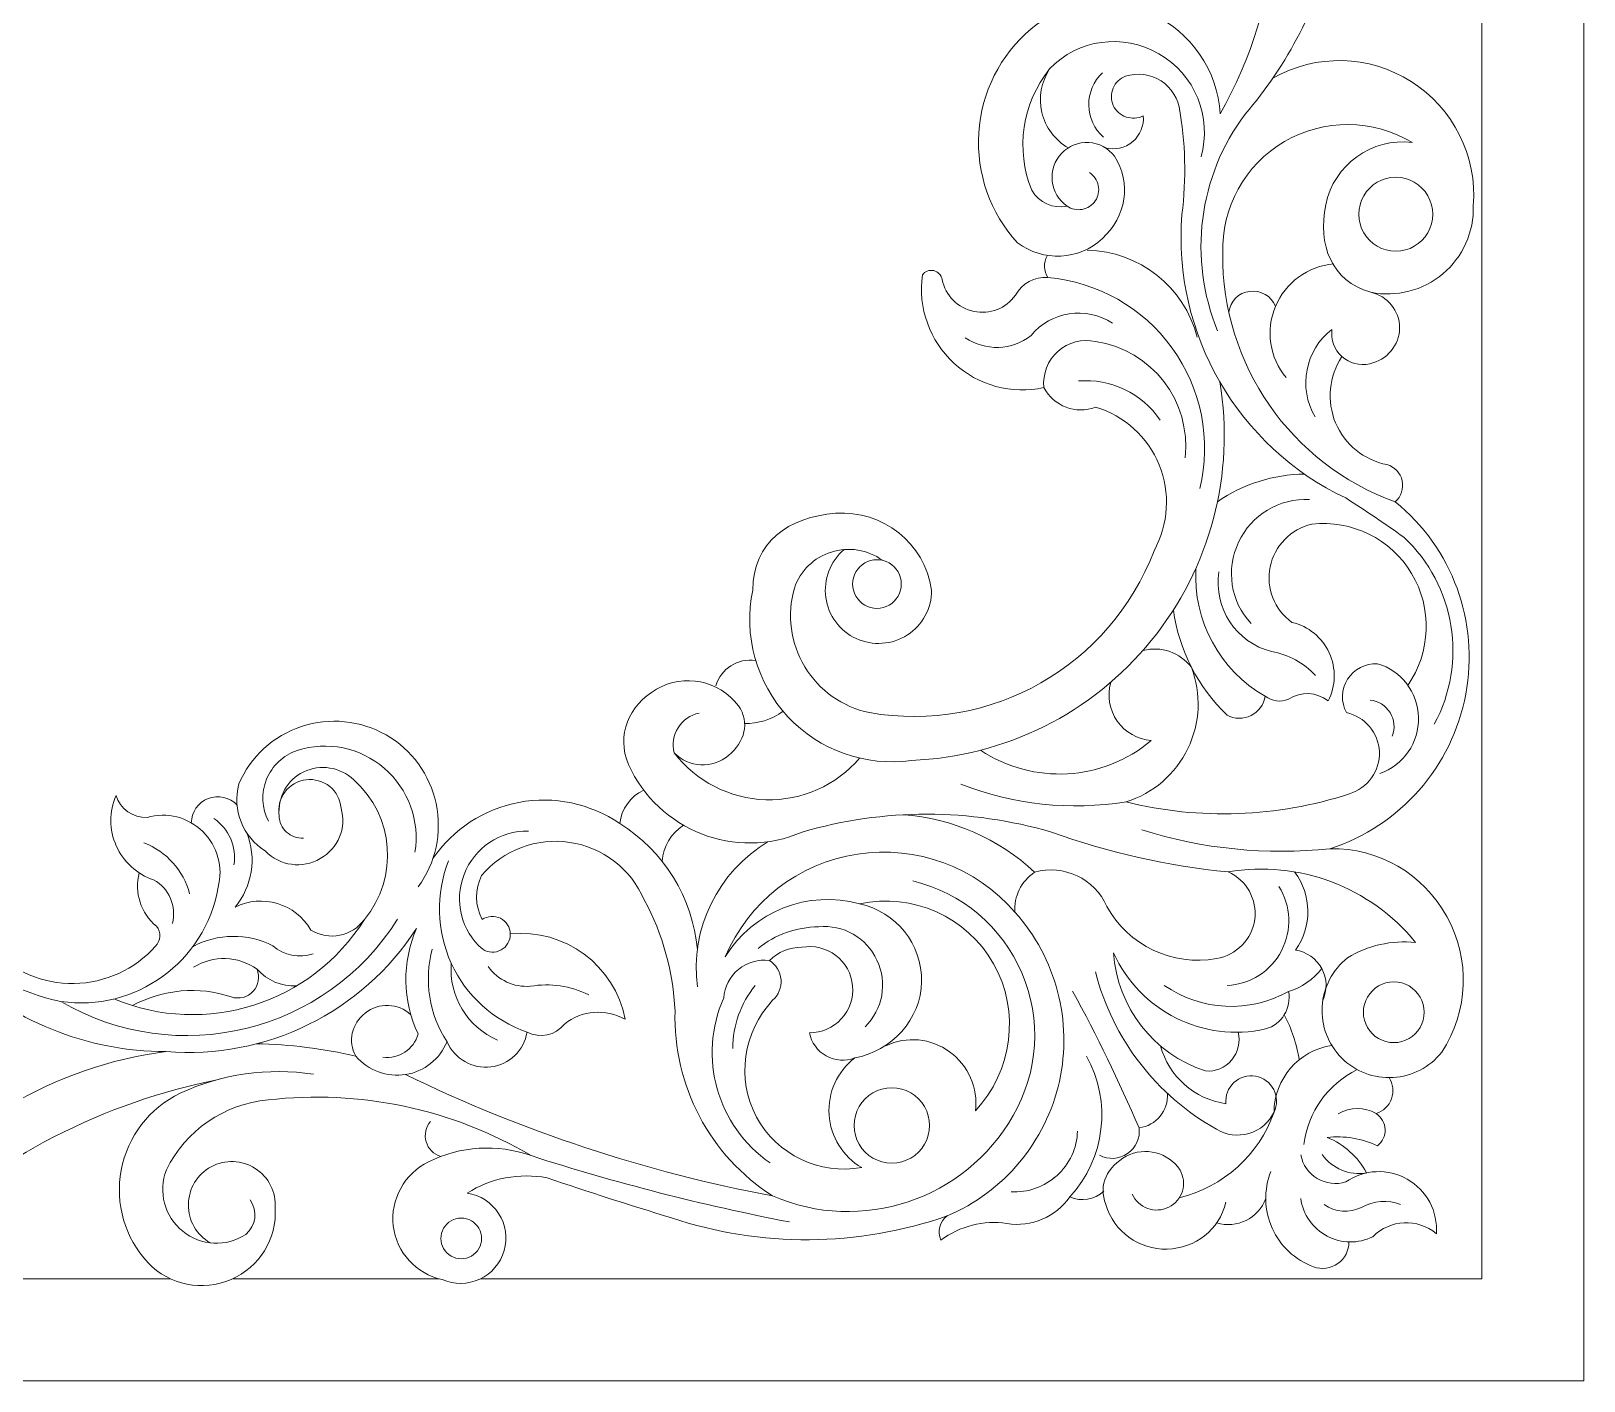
# Model space of a CAD drawing. Header units: millimetres. Extents: x 6286 to 6693, y 3475 to 3675.
# Drawn here: x 6377.3 to 6477.5, y 3474.8 to 3561.9 of the extents above; entities that cross this region are included whole.
import ezdxf

# ---------------------------------------------------------------- set-up
doc = ezdxf.new("R2010")
doc.units = ezdxf.units.MM
doc.header["$MEASUREMENT"] = 0
doc.layers.add('SITARA ALL', color=18, linetype='Continuous', true_color=0x000000)

msp = doc.modelspace()

# ---------------------------------------------------------------- linework, layer by layer
at = {"layer": 'SITARA ALL', "lineweight": 9}
for points, knots in [([(6288.49, 3481.39), (6288.49, 3481.39), (6286.2, 3481.39), (6286.2, 3481.39), (6286.2, 3481.39), (6286.2, 3474.8), (6286.2, 3474.8), (6286.2, 3474.8), (6477.48, 3474.8), (6477.48, 3474.8), (6477.48, 3474.8), (6477.48, 3674.8), (6477.48, 3674.8), (6477.48, 3674.8), (6350.37, 3674.8), (6350.37, 3674.8), (6350.37, 3674.8), (6350.37, 3668.22), (6350.37, 3668.22), (6350.37, 3668.22), (6419.62, 3668.22), (6419.62, 3668.22)], [0, 0, 0, 0, 0.125, 0.125, 0.125, 0.25, 0.25, 0.25, 0.375, 0.375, 0.375, 0.5, 0.5, 0.5, 0.625, 0.625, 0.625, 0.75, 0.75, 0.75, 1, 1, 1, 1]), ([(6456.14, 3576.55), (6454.94, 3576.82), (6453.69, 3576.4), (6452.89, 3575.47), (6452.09, 3574.55), (6451.85, 3573.27), (6452.29, 3572.12), (6453.53, 3572.54), (6454.91, 3572.32), (6455.96, 3571.52), (6457, 3570.72), (6457.58, 3569.45), (6457.51, 3568.13), (6457.23, 3564.06), (6456.04, 3560.1), (6454, 3556.55), (6453.84, 3559.37), (6452.13, 3561.86), (6449.55, 3563.01), (6446.98, 3564.16), (6444.01, 3563.8), (6441.8, 3562.04), (6439.81, 3560.35), (6438.59, 3557.92), (6438.43, 3555.32), (6438.27, 3552.71), (6439.16, 3550.16), (6440.93, 3548.24), (6442.58, 3546.99), (6444.89, 3547.1), (6446.41, 3548.51), (6447.93, 3549.92), (6448.31, 3552.08), (6447.19, 3553.82), (6446.79, 3554.34), (6446.18, 3554.67), (6445.53, 3554.7), (6444.87, 3554.74), (6444.23, 3554.49), (6443.78, 3554.01), (6443.32, 3553.53), (6443.1, 3552.88), (6443.17, 3552.22), (6443.24, 3551.57), (6443.58, 3550.98), (6444.13, 3550.6), (6444.41, 3550.4), (6444.77, 3550.33), (6445.11, 3550.39), (6445.45, 3550.46), (6445.75, 3550.65), (6445.95, 3550.94), (6446.14, 3551.23), (6446.21, 3551.59), (6446.14, 3551.93), (6446.07, 3552.27), (6445.87, 3552.57), (6445.57, 3552.76)], [0, 0, 0, 0, 0.05, 0.05, 0.05, 0.1, 0.1, 0.1, 0.15, 0.15, 0.15, 0.2, 0.2, 0.2, 0.25, 0.25, 0.25, 0.3, 0.3, 0.3, 0.35, 0.35, 0.35, 0.4, 0.4, 0.4, 0.45, 0.45, 0.45, 0.5, 0.5, 0.5, 0.55, 0.55, 0.55, 0.6, 0.6, 0.6, 0.65, 0.65, 0.65, 0.7, 0.7, 0.7, 0.75, 0.75, 0.75, 0.8, 0.8, 0.8, 0.85, 0.85, 0.85, 0.9, 0.9, 0.9, 1, 1, 1, 1]), ([(6467.26, 3567.59), (6467.69, 3567.53), (6468.13, 3567.64), (6468.48, 3567.91), (6468.82, 3568.19), (6469.04, 3568.59), (6469.08, 3569.02), (6469.11, 3569.46), (6468.97, 3569.89), (6468.67, 3570.22), (6468.38, 3570.54), (6467.96, 3570.73), (6467.52, 3570.73), (6466.3, 3571.3), (6464.89, 3571.28), (6463.68, 3570.69), (6462.47, 3570.1), (6461.6, 3569), (6461.3, 3567.69), (6460.34, 3563.56), (6458.39, 3559.73), (6455.61, 3556.53), (6452.6, 3552.51), (6451.93, 3547.21), (6453.84, 3542.56)], [0, 0, 0, 0, 0.111111, 0.111111, 0.111111, 0.222222, 0.222222, 0.222222, 0.333333, 0.333333, 0.333333, 0.444444, 0.444444, 0.444444, 0.555556, 0.555556, 0.555556, 0.666667, 0.666667, 0.666667, 0.777778, 0.777778, 0.777778, 1, 1, 1, 1]), ([(6470.89, 3567.38), (6470.89, 3567.38), (6470.89, 3481.39), (6470.89, 3481.39), (6470.89, 3481.39), (6406.27, 3481.39), (6406.27, 3481.39)], [0, 0, 0, 0, 0.333333, 0.333333, 0.333333, 1, 1, 1, 1]), ([(6452.77, 3553.77), (6453.5, 3556.35), (6452.38, 3559.1), (6450.04, 3560.43), (6447.71, 3561.75), (6444.85, 3561.4), (6443, 3559.45)], [0, 0, 0, 0, 0.333333, 0.333333, 0.333333, 1, 1, 1, 1]), ([(6461.86, 3540.89), (6461.02, 3539.63), (6460.87, 3538.02), (6461.45, 3536.62), (6462.04, 3535.22), (6463.28, 3534.21), (6464.77, 3533.92), (6465.26, 3533.78), (6465.64, 3533.38), (6465.75, 3532.88), (6465.86, 3532.38), (6465.69, 3531.85), (6465.3, 3531.52), (6458.56, 3533.95), (6454.1, 3540.39), (6454.17, 3547.55), (6454.08, 3550.5), (6455.6, 3553.27), (6458.15, 3554.76), (6460.69, 3556.26), (6463.88, 3556.22), (6466.41, 3554.7), (6463.78, 3555.03), (6461.35, 3553.28), (6460.82, 3550.69), (6460.29, 3548.1), (6461.18, 3545.77), (6463.72, 3545.04), (6465.38, 3544.71), (6467.09, 3545.15), (6468.38, 3546.24), (6469.67, 3547.33), (6470.39, 3548.94), (6470.34, 3550.62), (6470.6, 3553.83), (6469.05, 3556.92), (6466.33, 3558.64), (6463.61, 3560.36), (6460.2, 3560.45), (6457.41, 3558.85)], [0, 0, 0, 0, 0.071429, 0.071429, 0.071429, 0.142857, 0.142857, 0.142857, 0.214286, 0.214286, 0.214286, 0.285714, 0.285714, 0.285714, 0.357143, 0.357143, 0.357143, 0.428571, 0.428571, 0.428571, 0.5, 0.5, 0.5, 0.571429, 0.571429, 0.571429, 0.642857, 0.642857, 0.642857, 0.714286, 0.714286, 0.714286, 0.785714, 0.785714, 0.785714, 0.857143, 0.857143, 0.857143, 1, 1, 1, 1]), ([(6444.21, 3554.36), (6443.35, 3554.85), (6442.73, 3555.68), (6442.5, 3556.64), (6442.27, 3557.61), (6442.46, 3558.62), (6443, 3559.45), (6441.23, 3557.24), (6440.78, 3554.24), (6441.85, 3551.62), (6442.31, 3550.82), (6443.23, 3550.41), (6444.13, 3550.6)], [0, 0, 0, 0, 0.2, 0.2, 0.2, 0.4, 0.4, 0.4, 0.6, 0.6, 0.6, 1, 1, 1, 1]), ([(6446.42, 3559.21), (6445.84, 3558.67), (6445.51, 3557.91), (6445.53, 3557.11), (6445.54, 3556.32), (6445.88, 3555.57), (6446.47, 3555.05)], [0, 0, 0, 0, 0.333333, 0.333333, 0.333333, 1, 1, 1, 1]), ([(6451.41, 3556.71), (6451.32, 3557.52), (6450.87, 3558.24), (6450.19, 3558.68), (6449.51, 3559.12), (6448.67, 3559.23), (6447.89, 3558.98), (6447.53, 3558.85), (6447.25, 3558.57), (6447.1, 3558.21), (6446.95, 3557.85), (6446.96, 3557.45), (6447.11, 3557.1), (6447.27, 3556.75), (6447.57, 3556.48), (6447.93, 3556.35), (6448.3, 3556.23), (6448.7, 3556.25), (6449.04, 3556.43), (6449.1, 3555.8), (6448.85, 3555.17), (6448.36, 3554.76), (6447.87, 3554.34), (6447.2, 3554.2), (6446.59, 3554.37)], [0, 0, 0, 0, 0.111111, 0.111111, 0.111111, 0.222222, 0.222222, 0.222222, 0.333333, 0.333333, 0.333333, 0.444444, 0.444444, 0.444444, 0.555556, 0.555556, 0.555556, 0.666667, 0.666667, 0.666667, 0.777778, 0.777778, 0.777778, 1, 1, 1, 1]), ([(6467.82, 3517.17), (6469.98, 3521.17), (6469.18, 3526.12), (6465.86, 3529.24), (6464.63, 3530.11), (6463.38, 3530.96), (6462.11, 3531.77), (6455.14, 3535.07), (6450.93, 3542.35), (6451.54, 3550.05), (6451.83, 3552.37), (6451.77, 3554.72), (6451.36, 3557.02)], [0, 0, 0, 0, 0.2, 0.2, 0.2, 0.4, 0.4, 0.4, 0.6, 0.6, 0.6, 1, 1, 1, 1]), ([(6465.34, 3547.69), (6464.48, 3547.69), (6463.7, 3548.15), (6463.27, 3548.88), (6462.84, 3549.62), (6462.84, 3550.53), (6463.27, 3551.27), (6463.7, 3552.01), (6464.48, 3552.46), (6465.34, 3552.46), (6466.19, 3552.46), (6466.98, 3552.01), (6467.4, 3551.27), (6467.83, 3550.53), (6467.83, 3549.62), (6467.4, 3548.88), (6466.98, 3548.15), (6466.19, 3547.69), (6465.34, 3547.69)], [0, 0, 0, 0, 0.166667, 0.166667, 0.166667, 0.333333, 0.333333, 0.333333, 0.5, 0.5, 0.5, 0.666667, 0.666667, 0.666667, 0.833333, 0.833333, 0.833333, 1, 1, 1, 1]), ([(6432.21, 3527.75), (6431.26, 3528.44), (6430.04, 3528.64), (6428.92, 3528.28), (6427.8, 3527.93), (6426.91, 3527.08), (6426.53, 3525.96), (6426.04, 3524.25), (6426.28, 3522.41), (6427.2, 3520.88), (6428.12, 3519.35), (6429.63, 3518.28), (6431.38, 3517.92), (6439.22, 3516.55), (6446.92, 3520.93), (6449.74, 3528.37), (6450.68, 3530.07), (6450.8, 3532.11), (6450.07, 3533.91), (6449.33, 3535.71), (6447.83, 3537.08), (6445.96, 3537.63), (6444.7, 3537.14), (6443.26, 3537.69), (6442.63, 3538.89), (6440.56, 3538.44), (6438.39, 3539.03), (6436.82, 3540.47), (6435.26, 3541.91), (6434.5, 3544.05), (6434.79, 3546.16), (6434.95, 3546.39), (6435.24, 3546.5), (6435.52, 3546.44), (6435.8, 3546.38), (6436.02, 3546.15), (6436.07, 3545.87), (6436.27, 3544.83), (6437.08, 3544.02), (6438.11, 3543.81), (6439.14, 3543.59), (6440.19, 3543.99), (6440.79, 3544.85), (6441.2, 3545.61), (6442.03, 3546.06), (6442.89, 3545.99), (6446.1, 3545.71), (6449.03, 3544.05), (6450.91, 3541.44), (6452.8, 3538.83), (6453.45, 3535.51), (6452.7, 3532.38)], [0, 0, 0, 0, 0.055556, 0.055556, 0.055556, 0.111111, 0.111111, 0.111111, 0.166667, 0.166667, 0.166667, 0.222222, 0.222222, 0.222222, 0.277778, 0.277778, 0.277778, 0.333333, 0.333333, 0.333333, 0.388889, 0.388889, 0.388889, 0.444444, 0.444444, 0.444444, 0.5, 0.5, 0.5, 0.555556, 0.555556, 0.555556, 0.611111, 0.611111, 0.611111, 0.666667, 0.666667, 0.666667, 0.722222, 0.722222, 0.722222, 0.777778, 0.777778, 0.777778, 0.833333, 0.833333, 0.833333, 0.888889, 0.888889, 0.888889, 1, 1, 1, 1]), ([(6461.33, 3546.87), (6459.66, 3546.73), (6458.21, 3545.67), (6457.57, 3544.13), (6456.93, 3542.58), (6457.19, 3540.82), (6458.27, 3539.54)], [0, 0, 0, 0, 0.333333, 0.333333, 0.333333, 1, 1, 1, 1]), ([(6457.57, 3544.14), (6457.3, 3544.8), (6456.62, 3545.2), (6455.91, 3545.1), (6455.2, 3545.01), (6454.65, 3544.47), (6454.57, 3543.76)], [0, 0, 0, 0, 0.333333, 0.333333, 0.333333, 1, 1, 1, 1]), ([(6447.05, 3543.05), (6445.35, 3544.16), (6443.09, 3543.82), (6441.8, 3542.25), (6440.57, 3541.29), (6438.86, 3541.23), (6437.56, 3542.1)], [0, 0, 0, 0, 0.333333, 0.333333, 0.333333, 1, 1, 1, 1]), ([(6463.72, 3545.04), (6464.81, 3544.81), (6465.58, 3543.85), (6465.58, 3542.74), (6465.59, 3541.63), (6464.75, 3540.66), (6463.66, 3540.43), (6463.02, 3540.28), (6462.35, 3540.45), (6461.86, 3540.89), (6461.37, 3541.33), (6461.14, 3541.99), (6461.22, 3542.65), (6459.49, 3541.31), (6459.02, 3538.89), (6460.13, 3537)], [0, 0, 0, 0, 0.166667, 0.166667, 0.166667, 0.333333, 0.333333, 0.333333, 0.5, 0.5, 0.5, 0.666667, 0.666667, 0.666667, 1, 1, 1, 1]), ([(6451.74, 3534.37), (6452.15, 3538.02), (6449.6, 3541.33), (6445.96, 3541.86), (6445.1, 3542.05), (6444.2, 3541.82), (6443.54, 3541.23), (6442.88, 3540.64), (6442.54, 3539.77), (6442.63, 3538.89)], [0, 0, 0, 0, 0.25, 0.25, 0.25, 0.5, 0.5, 0.5, 1, 1, 1, 1]), ([(6429.74, 3528.44), (6428.85, 3527.68), (6428.4, 3526.52), (6428.56, 3525.35), (6428.72, 3524.19), (6429.45, 3523.19), (6430.52, 3522.7), (6431.59, 3522.21), (6432.83, 3522.3), (6433.82, 3522.93), (6434.81, 3523.57), (6435.4, 3524.66), (6435.39, 3525.83), (6434.94, 3528.85), (6432.23, 3531.01), (6429.19, 3530.78), (6426.14, 3530.55), (6423.85, 3528.89), (6423.85, 3525.83), (6423.23, 3522.91), (6424.07, 3519.85), (6426.11, 3517.66), (6428.16, 3515.48), (6431.12, 3514.42), (6434.08, 3514.84), (6440.11, 3515.07), (6445.76, 3517.88), (6449.56, 3522.57), (6453.37, 3527.25), (6454.98, 3533.31), (6453.98, 3539.26)], [0, 0, 0, 0, 0.090909, 0.090909, 0.090909, 0.181818, 0.181818, 0.181818, 0.272727, 0.272727, 0.272727, 0.363636, 0.363636, 0.363636, 0.454545, 0.454545, 0.454545, 0.545455, 0.545455, 0.545455, 0.636364, 0.636364, 0.636364, 0.727273, 0.727273, 0.727273, 0.818182, 0.818182, 0.818182, 1, 1, 1, 1]), ([(6448.95, 3510.36), (6452.87, 3509.12), (6457, 3508.71), (6461.09, 3509.14), (6465.62, 3510.61), (6468.98, 3514.43), (6469.85, 3519.11), (6470.72, 3523.78), (6469, 3528.53), (6465.3, 3531.52)], [0, 0, 0, 0, 0.25, 0.25, 0.25, 0.5, 0.5, 0.5, 1, 1, 1, 1]), ([(6459.77, 3531.67), (6457.83, 3531.77), (6456.02, 3530.68), (6455.19, 3528.92), (6454.37, 3527.15), (6454.67, 3525.09), (6456, 3523.67)], [0, 0, 0, 0, 0.333333, 0.333333, 0.333333, 1, 1, 1, 1]), ([(6450.99, 3524.53), (6451.35, 3521.95), (6452.56, 3519.56), (6454.45, 3517.76), (6454.93, 3517.5), (6455.51, 3517.49), (6456, 3517.73), (6456.49, 3517.98), (6456.82, 3518.44), (6456.9, 3518.98), (6457.34, 3518.65), (6457.92, 3518.58), (6458.42, 3518.79), (6459.21, 3519.31), (6460.24, 3519.26), (6460.97, 3518.68), (6461.47, 3519.65), (6461.5, 3520.79), (6461.04, 3521.78), (6460.58, 3522.77), (6459.7, 3523.5), (6458.64, 3523.74), (6457.51, 3524.55), (6456.96, 3525.95), (6457.23, 3527.32), (6457.5, 3528.68), (6458.57, 3529.77), (6459.92, 3530.08), (6462.51, 3530.37), (6465.02, 3529.13), (6466.36, 3526.9), (6467.7, 3524.67), (6467.59, 3521.83), (6466.12, 3519.68)], [0, 0, 0, 0, 0.083333, 0.083333, 0.083333, 0.166667, 0.166667, 0.166667, 0.25, 0.25, 0.25, 0.333333, 0.333333, 0.333333, 0.416667, 0.416667, 0.416667, 0.5, 0.5, 0.5, 0.583333, 0.583333, 0.583333, 0.666667, 0.666667, 0.666667, 0.75, 0.75, 0.75, 0.833333, 0.833333, 0.833333, 1, 1, 1, 1]), ([(6431.86, 3524.65), (6431.3, 3524.65), (6430.78, 3524.95), (6430.5, 3525.43), (6430.22, 3525.92), (6430.22, 3526.52), (6430.5, 3527), (6430.78, 3527.49), (6431.3, 3527.79), (6431.86, 3527.79), (6432.42, 3527.79), (6432.94, 3527.49), (6433.22, 3527), (6433.5, 3526.52), (6433.5, 3525.92), (6433.22, 3525.43), (6432.94, 3524.95), (6432.42, 3524.65), (6431.86, 3524.65)], [0, 0, 0, 0, 0.166667, 0.166667, 0.166667, 0.333333, 0.333333, 0.333333, 0.5, 0.5, 0.5, 0.666667, 0.666667, 0.666667, 0.833333, 0.833333, 0.833333, 1, 1, 1, 1]), ([(6453.93, 3527), (6453.57, 3524.67), (6455.03, 3522.45), (6457.32, 3521.86), (6458.41, 3521.67), (6459.41, 3521.13), (6460.16, 3520.31)], [0, 0, 0, 0, 0.333333, 0.333333, 0.333333, 1, 1, 1, 1]), ([(6437.27, 3513.3), (6440.66, 3511.98), (6444.33, 3511.59), (6447.93, 3512.16), (6449.68, 3512.7), (6451.12, 3513.95), (6451.92, 3515.6), (6452.72, 3517.25), (6452.8, 3519.14), (6452.15, 3520.85), (6451.42, 3521.81), (6450.19, 3522.23), (6449.03, 3521.93)], [0, 0, 0, 0, 0.2, 0.2, 0.2, 0.4, 0.4, 0.4, 0.6, 0.6, 0.6, 1, 1, 1, 1]), ([(6384.26, 3507.58), (6383.92, 3506.31), (6384.36, 3504.97), (6385.37, 3504.14), (6385.69, 3503.76), (6385.66, 3503.2), (6385.31, 3502.85), (6383.97, 3501.35), (6382.07, 3500.48), (6380.06, 3500.44), (6378.06, 3500.41), (6376.12, 3501.22), (6374.73, 3502.67), (6371.03, 3506.23), (6367.43, 3509.88), (6363.92, 3513.62), (6361.69, 3515.63), (6359.41, 3517.56), (6357.07, 3519.42), (6354.92, 3521.27), (6351.86, 3521.59), (6349.38, 3520.23), (6346.9, 3518.86), (6345.52, 3516.16), (6345.94, 3513.36)], [0, 0, 0, 0, 0.111111, 0.111111, 0.111111, 0.222222, 0.222222, 0.222222, 0.333333, 0.333333, 0.333333, 0.444444, 0.444444, 0.444444, 0.555556, 0.555556, 0.555556, 0.666667, 0.666667, 0.666667, 0.777778, 0.777778, 0.777778, 1, 1, 1, 1]), ([(6464.3, 3513.99), (6465.83, 3514.52), (6466.85, 3515.99), (6466.8, 3517.61), (6466.76, 3519.24), (6465.71, 3520.63), (6464.15, 3521.08), (6463.37, 3521.11), (6462.64, 3520.73), (6462.23, 3520.07), (6461.82, 3519.42), (6461.79, 3518.6), (6462.15, 3517.92), (6463.35, 3517.66), (6464.23, 3516.63), (6464.28, 3515.4), (6464.34, 3514.17), (6463.51, 3513.05), (6462.34, 3512.68), (6457.68, 3511.16), (6452.69, 3510.98), (6447.93, 3512.16)], [0, 0, 0, 0, 0.125, 0.125, 0.125, 0.25, 0.25, 0.25, 0.375, 0.375, 0.375, 0.5, 0.5, 0.5, 0.625, 0.625, 0.625, 0.75, 0.75, 0.75, 1, 1, 1, 1]), ([(6418.78, 3515.33), (6419.72, 3514.37), (6421.25, 3514.3), (6422.28, 3515.16), (6423.32, 3516.03), (6423.69, 3517.26), (6422.92, 3518.37), (6421.68, 3520.01), (6419.41, 3520.46), (6417.63, 3519.43), (6415.85, 3518.39), (6415.02, 3516.47), (6415.83, 3514.58), (6417.75, 3510.31), (6422.74, 3508.36), (6427.04, 3510.21), (6432.29, 3511.76), (6437.87, 3511.75), (6443.12, 3510.21), (6446.8, 3508.89), (6450.63, 3508.03), (6454.53, 3507.64), (6455.71, 3507.11), (6456.4, 3505.87), (6456.24, 3504.58), (6456.07, 3503.3), (6455.04, 3502.27), (6453.77, 3502.05), (6450.93, 3501.54), (6448.08, 3502.9), (6446.69, 3505.42), (6445.9, 3507.22), (6443.91, 3508.16), (6442.03, 3507.62), (6439.72, 3509.79), (6436.73, 3511.1), (6433.57, 3511.33)], [0, 0, 0, 0, 0.076923, 0.076923, 0.076923, 0.153846, 0.153846, 0.153846, 0.230769, 0.230769, 0.230769, 0.307692, 0.307692, 0.307692, 0.384615, 0.384615, 0.384615, 0.461538, 0.461538, 0.461538, 0.538462, 0.538462, 0.538462, 0.615385, 0.615385, 0.615385, 0.692308, 0.692308, 0.692308, 0.769231, 0.769231, 0.769231, 0.846154, 0.846154, 0.846154, 1, 1, 1, 1]), ([(6438.55, 3515.49), (6441.95, 3513.24), (6446.43, 3513.49), (6449.56, 3516.12), (6448.68, 3516.19), (6447.87, 3516.65), (6447.37, 3517.37), (6446.86, 3518.1), (6446.7, 3519.01), (6446.94, 3519.87)], [0, 0, 0, 0, 0.25, 0.25, 0.25, 0.5, 0.5, 0.5, 1, 1, 1, 1]), ([(6352.21, 3509.75), (6353.13, 3509.95), (6353.86, 3510.67), (6354.06, 3511.59), (6354.32, 3512.32), (6354.24, 3513.12), (6353.85, 3513.79), (6353.46, 3514.46), (6352.81, 3514.92), (6352.04, 3515.05), (6351.28, 3515.19), (6350.5, 3514.98), (6349.91, 3514.49), (6349.31, 3514), (6348.96, 3513.27), (6348.95, 3512.5), (6348.17, 3514.06), (6348.45, 3515.94), (6349.65, 3517.19), (6350.86, 3518.45), (6352.77, 3518.78), (6354.35, 3518.06), (6358.62, 3515.32), (6362.56, 3512.12), (6366.11, 3508.5), (6368.38, 3506.97), (6370.47, 3505.19), (6372.35, 3503.2), (6374.14, 3501.18), (6376.54, 3499.81), (6379.19, 3499.29), (6386.69, 3494.91), (6396.31, 3497.25), (6400.93, 3504.6)], [0, 0, 0, 0, 0.083333, 0.083333, 0.083333, 0.166667, 0.166667, 0.166667, 0.25, 0.25, 0.25, 0.333333, 0.333333, 0.333333, 0.416667, 0.416667, 0.416667, 0.5, 0.5, 0.5, 0.583333, 0.583333, 0.583333, 0.666667, 0.666667, 0.666667, 0.75, 0.75, 0.75, 0.833333, 0.833333, 0.833333, 1, 1, 1, 1]), ([(6465.11, 3516.4), (6465.3, 3516.9), (6465.25, 3517.46), (6464.97, 3517.92), (6464.69, 3518.38), (6464.21, 3518.68), (6463.68, 3518.73)], [0, 0, 0, 0, 0.333333, 0.333333, 0.333333, 1, 1, 1, 1]), ([(6402.26, 3506.68), (6403.39, 3508.23), (6403.81, 3510.18), (6403.41, 3512.05), (6403.02, 3513.92), (6401.85, 3515.53), (6400.19, 3516.48), (6398.52, 3517.43), (6396.54, 3517.63), (6394.72, 3517.02), (6392.91, 3516.42), (6391.44, 3515.08), (6390.68, 3513.32), (6390.24, 3511.65), (6390.94, 3509.9), (6392.4, 3508.99), (6393.32, 3508.03), (6394.78, 3507.83), (6395.94, 3508.5), (6397.09, 3509.16), (6397.66, 3510.48), (6397.28, 3511.76), (6397.24, 3512.31), (6396.97, 3512.81), (6396.55, 3513.16), (6396.12, 3513.5), (6395.57, 3513.66), (6395.03, 3513.59), (6394.48, 3513.53), (6393.99, 3513.24), (6393.66, 3512.8), (6393.33, 3512.36), (6393.2, 3511.81), (6393.29, 3511.26), (6393.29, 3510.86), (6393.47, 3510.48), (6393.77, 3510.21), (6394.06, 3509.94), (6394.46, 3509.8), (6394.86, 3509.83)], [0, 0, 0, 0, 0.071429, 0.071429, 0.071429, 0.142857, 0.142857, 0.142857, 0.214286, 0.214286, 0.214286, 0.285714, 0.285714, 0.285714, 0.357143, 0.357143, 0.357143, 0.428571, 0.428571, 0.428571, 0.5, 0.5, 0.5, 0.571429, 0.571429, 0.571429, 0.642857, 0.642857, 0.642857, 0.714286, 0.714286, 0.714286, 0.785714, 0.785714, 0.785714, 0.857143, 0.857143, 0.857143, 1, 1, 1, 1]), ([(6420.38, 3517.89), (6419.82, 3517.77), (6419.34, 3517.43), (6419.04, 3516.95), (6418.73, 3516.47), (6418.64, 3515.88), (6418.78, 3515.33), (6420.19, 3513.48), (6422.36, 3512.37), (6424.68, 3512.3), (6427.01, 3512.24), (6429.23, 3513.22), (6430.74, 3514.99)], [0, 0, 0, 0, 0.2, 0.2, 0.2, 0.4, 0.4, 0.4, 0.6, 0.6, 0.6, 1, 1, 1, 1]), ([(6402.05, 3508.91), (6402.38, 3510.94), (6401.63, 3512.99), (6400.07, 3514.33), (6398.52, 3515.67), (6396.4, 3516.11), (6394.44, 3515.48), (6393.55, 3515.17), (6392.83, 3514.49), (6392.47, 3513.62), (6392.12, 3512.74), (6392.16, 3511.76), (6392.59, 3510.92)], [0, 0, 0, 0, 0.2, 0.2, 0.2, 0.4, 0.4, 0.4, 0.6, 0.6, 0.6, 1, 1, 1, 1]), ([(6393.29, 3511.26), (6393.17, 3512.45), (6393.8, 3513.58), (6394.87, 3514.1), (6395.94, 3514.62), (6397.24, 3514.41), (6398.1, 3513.59), (6400.72, 3511.27), (6401.02, 3507.28), (6398.79, 3504.58), (6397.99, 3503.48), (6396.49, 3503.18), (6395.33, 3503.89), (6394.35, 3505.6), (6392.2, 3506.25), (6390.44, 3505.37), (6391.55, 3506.71), (6391.85, 3508.54), (6391.2, 3510.16)], [0, 0, 0, 0, 0.142857, 0.142857, 0.142857, 0.285714, 0.285714, 0.285714, 0.428571, 0.428571, 0.428571, 0.571429, 0.571429, 0.571429, 0.714286, 0.714286, 0.714286, 1, 1, 1, 1]), ([(6379.19, 3499.29), (6384.02, 3498.58), (6388.52, 3501.84), (6389.35, 3506.65), (6389.69, 3507.94), (6389.31, 3509.31), (6388.36, 3510.25), (6387.41, 3511.18), (6386.04, 3511.53), (6384.76, 3511.16), (6383.85, 3511.12), (6383.02, 3511.71), (6382.76, 3512.58), (6382.31, 3511.54), (6382.31, 3510.36), (6382.78, 3509.32), (6383.24, 3508.28), (6384.11, 3507.49), (6385.19, 3507.13), (6386.18, 3506.58), (6386.68, 3505.42), (6386.4, 3504.32)], [0, 0, 0, 0, 0.125, 0.125, 0.125, 0.25, 0.25, 0.25, 0.375, 0.375, 0.375, 0.5, 0.5, 0.5, 0.625, 0.625, 0.625, 0.75, 0.75, 0.75, 1, 1, 1, 1]), ([(6390.57, 3511.96), (6390.09, 3512.47), (6389.35, 3512.63), (6388.7, 3512.38), (6388.05, 3512.12), (6387.63, 3511.51), (6387.62, 3510.81)], [0, 0, 0, 0, 0.333333, 0.333333, 0.333333, 1, 1, 1, 1]), ([(6420.27, 3502.63), (6419.98, 3505.98), (6418.12, 3509), (6415.26, 3510.76), (6413.36, 3512.06), (6411.02, 3512.56), (6408.76, 3512.13), (6406.5, 3511.7), (6404.5, 3510.4), (6403.21, 3508.5)], [0, 0, 0, 0, 0.25, 0.25, 0.25, 0.5, 0.5, 0.5, 1, 1, 1, 1]), ([(6409.38, 3510.28), (6407.54, 3510.32), (6405.87, 3509.2), (6405.22, 3507.48), (6404.56, 3505.77), (6405.02, 3503.85), (6406.42, 3502.65), (6406.77, 3502.42), (6407.23, 3502.4), (6407.61, 3502.61), (6407.98, 3502.82), (6408.21, 3503.21), (6408.2, 3503.64), (6408.19, 3504.07), (6407.95, 3504.45), (6407.57, 3504.65), (6407.19, 3504.84), (6406.73, 3504.81), (6406.38, 3504.57), (6405.92, 3505.46), (6405.91, 3506.52), (6406.35, 3507.42), (6407.75, 3509.07), (6409.9, 3509.87), (6412.03, 3509.55), (6414.16, 3509.24), (6415.99, 3507.82), (6416.85, 3505.84), (6418.04, 3503.63), (6418.72, 3501.18), (6418.83, 3498.67), (6418.69, 3493.87), (6421.07, 3489.34), (6425.12, 3486.74), (6430.86, 3484.26), (6437.55, 3486.48), (6440.64, 3491.92), (6442.28, 3494.73), (6442.49, 3498.14), (6441.21, 3501.13), (6439.93, 3504.11), (6437.33, 3506.31), (6434.17, 3507.06)], [0, 0, 0, 0, 0.066667, 0.066667, 0.066667, 0.133333, 0.133333, 0.133333, 0.2, 0.2, 0.2, 0.266667, 0.266667, 0.266667, 0.333333, 0.333333, 0.333333, 0.4, 0.4, 0.4, 0.466667, 0.466667, 0.466667, 0.533333, 0.533333, 0.533333, 0.6, 0.6, 0.6, 0.666667, 0.666667, 0.666667, 0.733333, 0.733333, 0.733333, 0.8, 0.8, 0.8, 0.866667, 0.866667, 0.866667, 1, 1, 1, 1]), ([(6442.03, 3507.62), (6441.17, 3507.05), (6440.68, 3506.06), (6440.76, 3505.04), (6438.25, 3507.96), (6434.41, 3509.38), (6430.6, 3508.79), (6426.79, 3508.2), (6423.57, 3505.71), (6422.07, 3502.16), (6423.87, 3505.11), (6427.41, 3506.51), (6430.74, 3505.58), (6434.16, 3506.32), (6437.66, 3504.75), (6439.39, 3501.71), (6441.12, 3498.67), (6440.6, 3494.78), (6438.21, 3492.22), (6438.4, 3493.7), (6437.76, 3495.16), (6436.55, 3496.04), (6435.35, 3496.91), (6433.78, 3497.07), (6432.43, 3496.43)], [0, 0, 0, 0, 0.111111, 0.111111, 0.111111, 0.222222, 0.222222, 0.222222, 0.333333, 0.333333, 0.333333, 0.444444, 0.444444, 0.444444, 0.555556, 0.555556, 0.555556, 0.666667, 0.666667, 0.666667, 0.777778, 0.777778, 0.777778, 1, 1, 1, 1]), ([(6454.53, 3507.64), (6459.08, 3508.42), (6463.69, 3506.68), (6466.61, 3503.1), (6465.07, 3503.25), (6463.54, 3502.9), (6462.22, 3502.1), (6461.25, 3501.33), (6460.66, 3500.19), (6460.59, 3498.95), (6460.52, 3497.72), (6460.97, 3496.52), (6461.84, 3495.64), (6462.72, 3494.77), (6463.92, 3494.31), (6465.16, 3494.38), (6466.39, 3494.45), (6467.53, 3495.04), (6468.3, 3496.01), (6470.03, 3498.64), (6470.16, 3502.01), (6468.64, 3504.76), (6467.12, 3507.52), (6464.24, 3509.2), (6461.09, 3509.14)], [0, 0, 0, 0, 0.111111, 0.111111, 0.111111, 0.222222, 0.222222, 0.222222, 0.333333, 0.333333, 0.333333, 0.444444, 0.444444, 0.444444, 0.555556, 0.555556, 0.555556, 0.666667, 0.666667, 0.666667, 0.777778, 0.777778, 0.777778, 1, 1, 1, 1]), ([(6404.22, 3508.36), (6403.37, 3506.23), (6403.44, 3503.84), (6404.39, 3501.75), (6405.35, 3499.66), (6407.11, 3498.06), (6409.28, 3497.31), (6409.09, 3496.13), (6408.14, 3495.21), (6406.95, 3495.06), (6405.76, 3494.91), (6404.6, 3495.59), (6404.12, 3496.69), (6403.66, 3495.57), (6402.65, 3494.76), (6401.45, 3494.57), (6400.25, 3494.38), (6399.03, 3494.83), (6398.24, 3495.75)], [0, 0, 0, 0, 0.142857, 0.142857, 0.142857, 0.285714, 0.285714, 0.285714, 0.428571, 0.428571, 0.428571, 0.571429, 0.571429, 0.571429, 0.714286, 0.714286, 0.714286, 1, 1, 1, 1]), ([(6460.62, 3499.34), (6460.93, 3500), (6460.91, 3500.77), (6460.56, 3501.41), (6460.21, 3502.05), (6459.59, 3502.49), (6458.87, 3502.6), (6459.95, 3504.11), (6459.93, 3506.15), (6458.81, 3507.64)], [0, 0, 0, 0, 0.25, 0.25, 0.25, 0.5, 0.5, 0.5, 1, 1, 1, 1]), ([(6454.45, 3500.32), (6455.94, 3500.38), (6457.28, 3501.24), (6457.96, 3502.56), (6458.65, 3503.88), (6458.59, 3505.45), (6457.79, 3506.71)], [0, 0, 0, 0, 0.333333, 0.333333, 0.333333, 1, 1, 1, 1]), ([(6440.76, 3505.04), (6443.43, 3502.08), (6444.49, 3498.01), (6443.63, 3494.13), (6442.77, 3490.24), (6440.05, 3487), (6436.39, 3485.45), (6430.63, 3483.44), (6424.38, 3483.4), (6418.6, 3485.33), (6415.91, 3486.14), (6413.23, 3487), (6410.57, 3487.91), (6408.79, 3488.24), (6406.95, 3487.89), (6405.42, 3486.92), (6406.26, 3486.79), (6407, 3486.31), (6407.45, 3485.6), (6407.91, 3484.89), (6408.04, 3484.02), (6407.8, 3483.21), (6407.57, 3482.39), (6406.99, 3481.72), (6406.23, 3481.37), (6405.46, 3481.01), (6404.58, 3481), (6403.81, 3481.34), (6402.13, 3481.71), (6400.86, 3483.09), (6400.65, 3484.8), (6400.44, 3486.51), (6401.38, 3488.18), (6402.92, 3488.94), (6404.98, 3489.96), (6407.37, 3490.11), (6409.54, 3489.34), (6415.01, 3487.58), (6420.57, 3486.15), (6426.21, 3485.06)], [0, 0, 0, 0, 0.071429, 0.071429, 0.071429, 0.142857, 0.142857, 0.142857, 0.214286, 0.214286, 0.214286, 0.285714, 0.285714, 0.285714, 0.357143, 0.357143, 0.357143, 0.428571, 0.428571, 0.428571, 0.5, 0.5, 0.5, 0.571429, 0.571429, 0.571429, 0.642857, 0.642857, 0.642857, 0.714286, 0.714286, 0.714286, 0.785714, 0.785714, 0.785714, 0.857143, 0.857143, 0.857143, 1, 1, 1, 1]), ([(6430.74, 3505.58), (6433.1, 3505.08), (6434.78, 3502.98), (6434.74, 3500.56), (6434.71, 3498.15), (6432.8, 3496.07), (6430.43, 3495.64), (6429.83, 3495.41), (6429.16, 3495.46), (6428.59, 3495.77), (6428.03, 3496.08), (6427.63, 3496.63), (6427.5, 3497.26), (6428.29, 3497.26), (6429.03, 3497.58), (6429.56, 3498.16), (6430.09, 3498.74), (6430.36, 3499.51), (6430.29, 3500.29), (6430.22, 3501.07), (6429.82, 3501.78), (6429.2, 3502.26), (6428.58, 3502.73), (6427.79, 3502.92), (6427.02, 3502.78), (6426.23, 3502.79), (6425.48, 3502.48), (6424.92, 3501.93), (6424.21, 3502.02), (6423.48, 3501.81), (6422.92, 3501.35), (6422.36, 3500.89), (6422.02, 3500.23), (6421.97, 3499.51), (6420.29, 3495.7), (6421.54, 3491.24), (6424.96, 3488.87)], [0, 0, 0, 0, 0.076923, 0.076923, 0.076923, 0.153846, 0.153846, 0.153846, 0.230769, 0.230769, 0.230769, 0.307692, 0.307692, 0.307692, 0.384615, 0.384615, 0.384615, 0.461538, 0.461538, 0.461538, 0.538462, 0.538462, 0.538462, 0.615385, 0.615385, 0.615385, 0.692308, 0.692308, 0.692308, 0.769231, 0.769231, 0.769231, 0.846154, 0.846154, 0.846154, 1, 1, 1, 1]), ([(6399.98, 3495.7), (6401.01, 3495.55), (6401.98, 3496.19), (6402.25, 3497.19), (6401.24, 3499.34), (6401.2, 3501.82), (6402.15, 3504), (6398.64, 3498.58), (6392.43, 3495.52), (6385.99, 3496.05)], [0, 0, 0, 0, 0.25, 0.25, 0.25, 0.5, 0.5, 0.5, 1, 1, 1, 1]), ([(6408.2, 3503.64), (6411.72, 3504.01), (6414.94, 3501.62), (6415.61, 3498.14), (6414.36, 3498.84), (6412.81, 3498.72), (6411.69, 3497.83), (6411.12, 3497.09), (6410.11, 3496.87), (6409.28, 3497.31)], [0, 0, 0, 0, 0.25, 0.25, 0.25, 0.5, 0.5, 0.5, 1, 1, 1, 1]), ([(6431.09, 3497.65), (6432.24, 3498.77), (6432.55, 3500.5), (6431.86, 3501.95), (6431.18, 3503.4), (6429.69, 3504.27), (6428.09, 3504.1), (6426.67, 3504.09), (6425.3, 3503.6), (6424.19, 3502.71)], [0, 0, 0, 0, 0.25, 0.25, 0.25, 0.5, 0.5, 0.5, 1, 1, 1, 1]), ([(6395.48, 3502.36), (6394.58, 3502.06), (6393.59, 3502.26), (6392.88, 3502.88), (6391.25, 3503.71), (6389.32, 3503.69), (6387.71, 3502.82)], [0, 0, 0, 0, 0.333333, 0.333333, 0.333333, 1, 1, 1, 1]), ([(6455.16, 3497.3), (6455.32, 3496.67), (6455.17, 3496.01), (6454.75, 3495.51), (6454.34, 3495.01), (6453.7, 3494.75), (6453.05, 3494.8), (6449.71, 3495.89), (6447.36, 3498.91), (6447.13, 3502.42), (6448.82, 3498.66), (6452.91, 3496.61), (6456.94, 3497.51), (6457.98, 3497.82), (6458.62, 3498.86), (6458.42, 3499.93)], [0, 0, 0, 0, 0.166667, 0.166667, 0.166667, 0.333333, 0.333333, 0.333333, 0.5, 0.5, 0.5, 0.666667, 0.666667, 0.666667, 1, 1, 1, 1]), ([(6365.05, 3493.01), (6368.26, 3490.81), (6372.43, 3490.62), (6375.82, 3492.52), (6378.93, 3494.39), (6382.39, 3495.59), (6385.99, 3496.05), (6380.89, 3496.05), (6375.98, 3498.04), (6372.32, 3501.59)], [0, 0, 0, 0, 0.25, 0.25, 0.25, 0.5, 0.5, 0.5, 1, 1, 1, 1]), ([(6383.83, 3499.02), (6385.78, 3500.08), (6388.09, 3500.29), (6390.2, 3499.58), (6390.7, 3499.41), (6391.25, 3499.55), (6391.61, 3499.94), (6391.96, 3500.33), (6392.06, 3500.88), (6391.86, 3501.36), (6392.51, 3500.64), (6393.44, 3500.25), (6394.41, 3500.29)], [0, 0, 0, 0, 0.2, 0.2, 0.2, 0.4, 0.4, 0.4, 0.6, 0.6, 0.6, 1, 1, 1, 1]), ([(6413.26, 3499.72), (6412.09, 3500.29), (6410.78, 3500.48), (6409.5, 3500.27), (6408.43, 3500.18), (6407.4, 3500.66), (6406.78, 3501.54)], [0, 0, 0, 0, 0.333333, 0.333333, 0.333333, 1, 1, 1, 1]), ([(6430.43, 3495.64), (6429.3, 3494.77), (6428.68, 3493.4), (6428.77, 3491.98), (6428.86, 3490.56), (6429.65, 3489.28), (6430.88, 3488.57), (6428.15, 3488.08), (6425.41, 3489.39), (6424.09, 3491.83), (6422.77, 3494.27), (6423.22, 3497.34), (6425.13, 3499.36), (6425.51, 3499.69), (6425.71, 3500.19), (6425.67, 3500.69), (6425.62, 3501.2), (6425.35, 3501.66), (6424.92, 3501.93)], [0, 0, 0, 0, 0.142857, 0.142857, 0.142857, 0.285714, 0.285714, 0.285714, 0.428571, 0.428571, 0.428571, 0.571429, 0.571429, 0.571429, 0.714286, 0.714286, 0.714286, 1, 1, 1, 1]), ([(6451.36, 3486.62), (6454.21, 3487.31), (6456.51, 3489.38), (6457.48, 3492.14), (6457.16, 3491.48), (6456.57, 3490.98), (6455.86, 3490.77), (6455.15, 3490.56), (6454.39, 3490.66), (6453.76, 3491.05), (6449.88, 3493.22), (6447.06, 3496.89), (6445.96, 3501.19)], [0, 0, 0, 0, 0.2, 0.2, 0.2, 0.4, 0.4, 0.4, 0.6, 0.6, 0.6, 1, 1, 1, 1]), ([(6450.4, 3500.32), (6452.78, 3498.67), (6455.89, 3498.52), (6458.42, 3499.93), (6459.27, 3500.19), (6460.02, 3500.7), (6460.56, 3501.41)], [0, 0, 0, 0, 0.333333, 0.333333, 0.333333, 1, 1, 1, 1]), ([(6465.21, 3496.63), (6464.51, 3496.63), (6463.86, 3497), (6463.51, 3497.61), (6463.16, 3498.22), (6463.16, 3498.97), (6463.51, 3499.57), (6463.86, 3500.18), (6464.51, 3500.55), (6465.21, 3500.55), (6465.91, 3500.55), (6466.56, 3500.18), (6466.91, 3499.57), (6467.26, 3498.97), (6467.26, 3498.22), (6466.91, 3497.61), (6466.56, 3497), (6465.91, 3496.63), (6465.21, 3496.63)], [0, 0, 0, 0, 0.166667, 0.166667, 0.166667, 0.333333, 0.333333, 0.333333, 0.5, 0.5, 0.5, 0.666667, 0.666667, 0.666667, 0.833333, 0.833333, 0.833333, 1, 1, 1, 1]), ([(6401.78, 3498.43), (6400.96, 3499.19), (6399.72, 3499.23), (6398.84, 3498.54), (6397.97, 3497.85), (6397.69, 3496.72), (6398.24, 3495.75), (6396.13, 3496.25), (6393.98, 3496.52), (6391.81, 3496.55)], [0, 0, 0, 0, 0.25, 0.25, 0.25, 0.5, 0.5, 0.5, 1, 1, 1, 1]), ([(6450.15, 3496.42), (6450.69, 3494.45), (6452.35, 3492.98), (6454.38, 3492.69), (6454.33, 3493.2), (6454.52, 3493.7), (6454.89, 3494.05), (6455.27, 3494.4), (6455.79, 3494.55), (6456.29, 3494.46), (6456.79, 3494.37), (6457.23, 3494.06), (6457.46, 3493.6), (6457.69, 3493.15), (6457.7, 3492.61), (6457.48, 3492.14), (6457.49, 3494.3), (6459.08, 3496.13), (6461.21, 3496.45)], [0, 0, 0, 0, 0.142857, 0.142857, 0.142857, 0.285714, 0.285714, 0.285714, 0.428571, 0.428571, 0.428571, 0.571429, 0.571429, 0.571429, 0.714286, 0.714286, 0.714286, 1, 1, 1, 1]), ([(6395.5, 3494.59), (6392.57, 3495.03), (6389.58, 3494.61), (6386.9, 3493.36), (6384.91, 3492.41), (6383.5, 3490.57), (6383.1, 3488.41), (6382.69, 3486.24), (6383.33, 3484.03), (6384.83, 3482.43), (6386.21, 3480.98), (6388.35, 3480.54), (6390.19, 3481.35), (6392.02, 3482.15), (6393.16, 3483.96), (6393.03, 3485.96), (6393.1, 3486.98), (6392.61, 3487.96), (6391.74, 3488.51), (6390.88, 3489.06), (6389.8, 3489.11), (6388.9, 3488.62), (6388, 3488.14), (6387.44, 3487.2), (6387.43, 3486.18), (6387.42, 3485.15), (6387.96, 3484.21), (6388.85, 3483.71)], [0, 0, 0, 0, 0.1, 0.1, 0.1, 0.2, 0.2, 0.2, 0.3, 0.3, 0.3, 0.4, 0.4, 0.4, 0.5, 0.5, 0.5, 0.6, 0.6, 0.6, 0.7, 0.7, 0.7, 0.8, 0.8, 0.8, 1, 1, 1, 1]), ([(6339.98, 3492.39), (6340.39, 3492.12), (6340.67, 3491.69), (6340.76, 3491.21), (6340.85, 3490.73), (6340.73, 3490.23), (6340.44, 3489.84), (6338.52, 3490.05), (6336.66, 3489.07), (6335.74, 3487.36), (6334.82, 3485.65), (6335.01, 3483.59), (6336.25, 3482.1), (6336.83, 3481.68), (6337.6, 3481.62), (6338.24, 3481.94), (6338.88, 3482.27), (6339.29, 3482.92), (6339.29, 3483.64), (6338.44, 3483.7), (6337.78, 3484.38), (6337.74, 3485.23), (6337.7, 3486.07), (6338.55, 3486.83), (6339.39, 3486.96), (6342.77, 3487.66), (6346.29, 3487.09), (6349.28, 3485.37), (6355.2, 3480.91), (6363.22, 3480.41), (6369.64, 3484.13), (6375.14, 3489.27), (6381.98, 3492.78), (6389.37, 3494.25)], [0, 0, 0, 0, 0.083333, 0.083333, 0.083333, 0.166667, 0.166667, 0.166667, 0.25, 0.25, 0.25, 0.333333, 0.333333, 0.333333, 0.416667, 0.416667, 0.416667, 0.5, 0.5, 0.5, 0.583333, 0.583333, 0.583333, 0.666667, 0.666667, 0.666667, 0.75, 0.75, 0.75, 0.833333, 0.833333, 0.833333, 1, 1, 1, 1]), ([(6460.59, 3489.41), (6461.24, 3488.5), (6462.34, 3488.04), (6463.45, 3488.22), (6462.9, 3489.26), (6462, 3490.07), (6460.91, 3490.51), (6462.02, 3490.64), (6463.15, 3490.45), (6464.15, 3489.97), (6464.48, 3490.22), (6464.66, 3490.62), (6464.65, 3491.03), (6464.63, 3491.44), (6464.42, 3491.82), (6464.07, 3492.05), (6464.53, 3492.2), (6464.9, 3492.55), (6465.06, 3493.01), (6465.22, 3493.47), (6465.16, 3493.97), (6464.9, 3494.37)], [0, 0, 0, 0, 0.125, 0.125, 0.125, 0.25, 0.25, 0.25, 0.375, 0.375, 0.375, 0.5, 0.5, 0.5, 0.625, 0.625, 0.625, 0.75, 0.75, 0.75, 1, 1, 1, 1]), ([(6409.54, 3489.34), (6404.43, 3492.36), (6398.47, 3493.62), (6392.57, 3492.93), (6389.75, 3492.68), (6387.26, 3490.97), (6386.01, 3488.42), (6385.46, 3487.01), (6385.89, 3485.4), (6387.07, 3484.46), (6388.25, 3483.51), (6389.87, 3483.42), (6391.13, 3484.26), (6391.8, 3484.81), (6391.92, 3485.78), (6391.41, 3486.48)], [0, 0, 0, 0, 0.166667, 0.166667, 0.166667, 0.333333, 0.333333, 0.333333, 0.5, 0.5, 0.5, 0.666667, 0.666667, 0.666667, 1, 1, 1, 1]), ([(6432.82, 3488.85), (6431.95, 3488.85), (6431.15, 3489.32), (6430.71, 3490.07), (6430.28, 3490.82), (6430.28, 3491.75), (6430.71, 3492.5), (6431.15, 3493.26), (6431.95, 3493.72), (6432.82, 3493.72), (6433.69, 3493.72), (6434.49, 3493.26), (6434.93, 3492.5), (6435.36, 3491.75), (6435.36, 3490.82), (6434.93, 3490.07), (6434.49, 3489.32), (6433.69, 3488.85), (6432.82, 3488.85)], [0, 0, 0, 0, 0.166667, 0.166667, 0.166667, 0.333333, 0.333333, 0.333333, 0.5, 0.5, 0.5, 0.666667, 0.666667, 0.666667, 0.833333, 0.833333, 0.833333, 1, 1, 1, 1]), ([(6446.21, 3489.36), (6446.79, 3489.06), (6447.49, 3489.1), (6448.03, 3489.47), (6448.57, 3489.84), (6448.86, 3490.48), (6448.77, 3491.13), (6449.88, 3491.27), (6450.68, 3492.24), (6450.6, 3493.36)], [0, 0, 0, 0, 0.25, 0.25, 0.25, 0.5, 0.5, 0.5, 1, 1, 1, 1]), ([(6403.06, 3491.55), (6402.75, 3491.19), (6402.64, 3490.69), (6402.77, 3490.24), (6402.9, 3489.78), (6403.25, 3489.42), (6403.71, 3489.28)], [0, 0, 0, 0, 0.333333, 0.333333, 0.333333, 1, 1, 1, 1]), ([(6440.51, 3487.01), (6441.6, 3486.94), (6442.67, 3487.32), (6443.48, 3488.06), (6444.29, 3488.79), (6444.77, 3489.82), (6444.8, 3490.92)], [0, 0, 0, 0, 0.333333, 0.333333, 0.333333, 1, 1, 1, 1]), ([(6448.33, 3486.86), (6448.52, 3486.43), (6448.88, 3486.09), (6449.33, 3485.93), (6449.77, 3485.77), (6450.26, 3485.8), (6450.69, 3486.01), (6451.11, 3486.22), (6451.43, 3486.6), (6451.57, 3487.05), (6451.71, 3487.51), (6451.65, 3488), (6451.42, 3488.41), (6450.66, 3489.55), (6449.17, 3489.94), (6447.95, 3489.3), (6446.74, 3488.66), (6446.12, 3487.45), (6446.63, 3486.18), (6447.15, 3484.44), (6448.77, 3483.26), (6450.59, 3483.31), (6452.41, 3483.36), (6453.95, 3484.56), (6454.37, 3486.33)], [0, 0, 0, 0, 0.111111, 0.111111, 0.111111, 0.222222, 0.222222, 0.222222, 0.333333, 0.333333, 0.333333, 0.444444, 0.444444, 0.444444, 0.555556, 0.555556, 0.555556, 0.666667, 0.666667, 0.666667, 0.777778, 0.777778, 0.777778, 1, 1, 1, 1]), ([(6459.21, 3489.38), (6459.33, 3488.75), (6459.72, 3488.19), (6460.27, 3487.86), (6460.83, 3487.53), (6461.5, 3487.45), (6462.11, 3487.64), (6463.29, 3488.46), (6464.83, 3488.53), (6466.08, 3487.82), (6467.33, 3487.11), (6468.06, 3485.73), (6467.96, 3484.3), (6466.74, 3485.31), (6464.97, 3485.23), (6463.85, 3484.11), (6462.92, 3483.64), (6461.82, 3483.66), (6460.9, 3484.15), (6459.98, 3484.63), (6459.35, 3485.54), (6459.21, 3486.58)], [0, 0, 0, 0, 0.125, 0.125, 0.125, 0.25, 0.25, 0.25, 0.375, 0.375, 0.375, 0.5, 0.5, 0.5, 0.625, 0.625, 0.625, 0.75, 0.75, 0.75, 1, 1, 1, 1]), ([(6457.28, 3488.32), (6456.81, 3487.14), (6456.84, 3485.82), (6457.36, 3484.66), (6457.88, 3483.5), (6458.84, 3482.61), (6460.03, 3482.17), (6460.55, 3481.97), (6461.14, 3482.05), (6461.6, 3482.37), (6462.05, 3482.69), (6462.32, 3483.22), (6462.31, 3483.77)], [0, 0, 0, 0, 0.2, 0.2, 0.2, 0.4, 0.4, 0.4, 0.6, 0.6, 0.6, 1, 1, 1, 1]), ([(6436.39, 3485.45), (6435.9, 3485.09), (6435.73, 3484.44), (6435.99, 3483.89), (6437.21, 3484.8), (6438.75, 3485.19), (6440.25, 3484.96), (6441.82, 3484.7), (6443.4, 3485.37), (6444.31, 3486.68), (6445.04, 3486.34), (6445.9, 3486.49), (6446.49, 3487.04)], [0, 0, 0, 0, 0.2, 0.2, 0.2, 0.4, 0.4, 0.4, 0.6, 0.6, 0.6, 1, 1, 1, 1]), ([(6460.71, 3486.19), (6461.42, 3485.69), (6462.35, 3485.61), (6463.13, 3486), (6463.89, 3486.44), (6464.82, 3486.51), (6465.64, 3486.19)], [0, 0, 0, 0, 0.333333, 0.333333, 0.333333, 1, 1, 1, 1]), ([(6405.04, 3482.68), (6404.57, 3482.68), (6404.14, 3482.93), (6403.9, 3483.34), (6403.67, 3483.74), (6403.67, 3484.24), (6403.9, 3484.65), (6404.14, 3485.06), (6404.57, 3485.31), (6405.04, 3485.31), (6405.51, 3485.31), (6405.94, 3485.06), (6406.18, 3484.65), (6406.41, 3484.24), (6406.41, 3483.74), (6406.18, 3483.34), (6405.94, 3482.93), (6405.51, 3482.68), (6405.04, 3482.68)], [0, 0, 0, 0, 0.166667, 0.166667, 0.166667, 0.333333, 0.333333, 0.333333, 0.5, 0.5, 0.5, 0.666667, 0.666667, 0.666667, 0.833333, 0.833333, 0.833333, 1, 1, 1, 1])]:
    msp.add_open_spline(points, degree=3, knots=knots, dxfattribs=at)
for points in [[(6442.84, 3547.39), (6442.6, 3546.95), (6442.62, 3546.41), (6442.89, 3545.99)], [(6452.53, 3542.14), (6451.68, 3545.39), (6448.79, 3547.69), (6445.43, 3547.76)], [(6450.13, 3536.8), (6448.96, 3538.53), (6446.95, 3539.49), (6444.86, 3539.32)], [(6459.46, 3533.31), (6457.45, 3533.29), (6455.49, 3532.67), (6453.83, 3531.53)], [(6452.44, 3527.22), (6452.25, 3523.85), (6453.97, 3520.66), (6456.9, 3518.98)], [(6424.03, 3521.28), (6422.89, 3521.45), (6421.79, 3520.76), (6421.46, 3519.65)], [(6423.29, 3517.23), (6424.19, 3517.19), (6425.08, 3517.47), (6425.8, 3518.01)], [(6416.81, 3512.92), (6415.96, 3512.52), (6415.37, 3511.7), (6415.26, 3510.76)], [(6390.37, 3508.1), (6390.56, 3509.26), (6390.05, 3510.43), (6389.08, 3511.09)], [(6419.37, 3510.67), (6418.58, 3510.13), (6418.08, 3509.27), (6418, 3508.33)], [(6387.51, 3506.23), (6387.11, 3507.73), (6386.02, 3508.96), (6384.56, 3509.52)], [(6424.85, 3509.6), (6421.59, 3507.66), (6419.79, 3503.98), (6420.27, 3500.22)], [(6382.63, 3499.45), (6388.55, 3496.98), (6395.39, 3499.14), (6398.79, 3504.58)], [(6391.86, 3501.36), (6390.65, 3502.24), (6389.03, 3502.29), (6387.77, 3501.49)], [(6403.17, 3502.67), (6402.62, 3500.63), (6402.96, 3498.46), (6404.12, 3496.69)], [(6404.39, 3501.75), (6404.23, 3499.63), (6405.43, 3497.64), (6407.38, 3496.79)], [(6424.01, 3500.31), (6423.07, 3499.17), (6422.55, 3497.74), (6422.56, 3496.26)], [(6448.77, 3491.13), (6447.48, 3494.14), (6446.05, 3497.08), (6444.48, 3499.95)], [(6459.11, 3495.52), (6458.94, 3496.54), (6458.62, 3497.52), (6458.14, 3498.43)], [(6444.31, 3486.68), (6446.59, 3489.16), (6447.02, 3492.82), (6445.38, 3495.76)], [(6401.44, 3494.57), (6408.95, 3490.92), (6416.91, 3488.28), (6425.12, 3486.74)], [(6462.85, 3494.89), (6460.96, 3493.97), (6459.66, 3492.15), (6459.4, 3490.06)], [(6464.07, 3492.05), (6463.32, 3492.5), (6462.38, 3492.5), (6461.63, 3492.04)], [(6443.24, 3487.9), (6443.24, 3487.88), (6443.25, 3487.87), (6443.25, 3487.86)], [(6453.77, 3485), (6455.08, 3484.6), (6456.48, 3485.29), (6456.95, 3486.57)], [(6386.26, 3481.39), (6386.26, 3481.39), (6286.2, 3481.39), (6286.2, 3481.39)], [(6403.62, 3481.39), (6403.62, 3481.39), (6390.32, 3481.39), (6390.32, 3481.39)]]:
    msp.add_open_spline(points, degree=3, dxfattribs=at)

doc.saveas('drawing.dxf')
